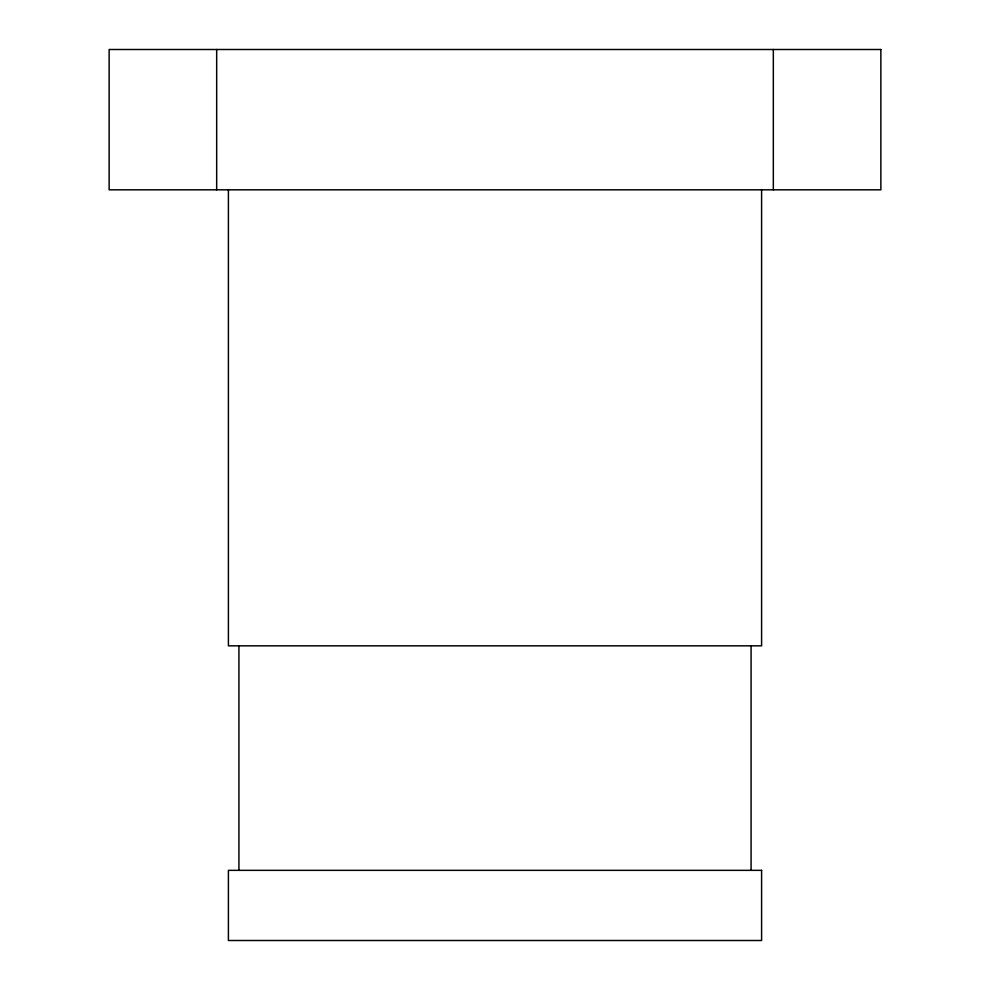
<?xml version="1.0" encoding="UTF-8"?>
<svg xmlns="http://www.w3.org/2000/svg" width="990" height="990" viewBox="0 0 990 990"><rect width="100%" height="100%" fill="white"/><g stroke="black" fill="none" stroke-linecap="round" stroke-linejoin="round"><path stroke-width="1.49" d="M773.326 49.5L773.326 189.82M761.595 189.82L761.595 645.839L228.405 645.839L228.405 189.82M751.076 645.839L751.076 870.346M238.924 645.839L238.924 870.346M216.674 49.5L216.674 189.82M880.865 49.5L109.135 49.5L109.135 189.82L880.865 189.82L880.865 49.5M761.595 870.346L228.405 870.346L228.405 940.5L761.595 940.5L761.595 870.346"/></g></svg>
